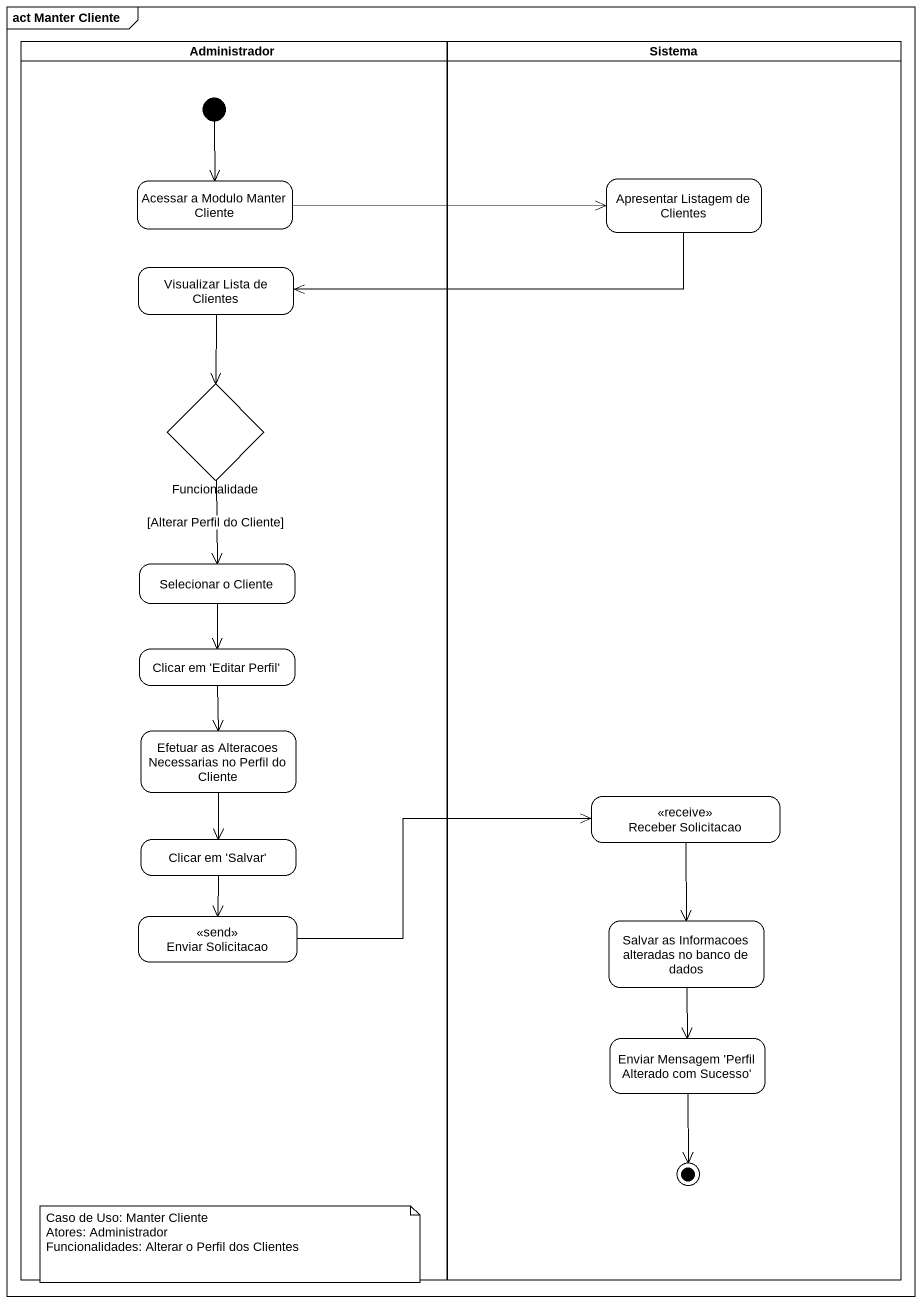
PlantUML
@startuml
mainframe act Manter Cliente
hide empty description
state Administrador <<partition>> {
  state "Acessar a Modulo Manter Cliente" as Acessar_a_Modulo_Manter
  state "Visualizar Lista de Clientes" as Visualizar_Lista_de_Clientes
  state Funcionalidade <<choice>>
  state "Selecionar o Cliente" as Selecionar_o_Cliente
  state "Clicar em 'Editar Perfil'" as Clicar_em_Editar_Perfil
  state "Efetuar as Alteracoes Necessarias no Perfil do Cliente" as Efetuar_as_Alteracoes
  state "Clicar em 'Salvar'" as Clicar_em_Salvar
  state "Enviar Solicitacao" as Enviar_Solicitacao <<send>>
  [*] --> Acessar_a_Modulo_Manter
}
state Sistema <<partition>> {
  state "Apresentar Listagem de Clientes" as Apresentar_Listagem_de
  state "Receber Solicitacao" as Receber_Solicitacao <<receive>>
  state "Salvar as Informacoes alteradas no banco de dados" as Salvar_as_Informacoes
  state "Enviar Mensagem 'Perfil Alterado com Sucesso'" as Enviar_Mensagem_Perfil
  Enviar_Mensagem_Perfil --> [*]
}
Acessar_a_Modulo_Manter -right-> Apresentar_Listagem_de
Apresentar_Listagem_de -left-> Visualizar_Lista_de_Clientes
Visualizar_Lista_de_Clientes --> Funcionalidade
Funcionalidade --> Selecionar_o_Cliente : [Alterar Perfil do Cliente]
Selecionar_o_Cliente --> Clicar_em_Editar_Perfil
Clicar_em_Editar_Perfil --> Efetuar_as_Alteracoes
Efetuar_as_Alteracoes --> Clicar_em_Salvar
Receber_Solicitacao --> Salvar_as_Informacoes
Clicar_em_Salvar --> Enviar_Solicitacao
Enviar_Solicitacao -right-> Receber_Solicitacao
Salvar_as_Informacoes --> Enviar_Mensagem_Perfil
note as N1
  Caso de Uso: Manter Cliente
  Atores: Administrador
  Funcionalidades: Alterar o Perfil dos Clientes
end note
@enduml
